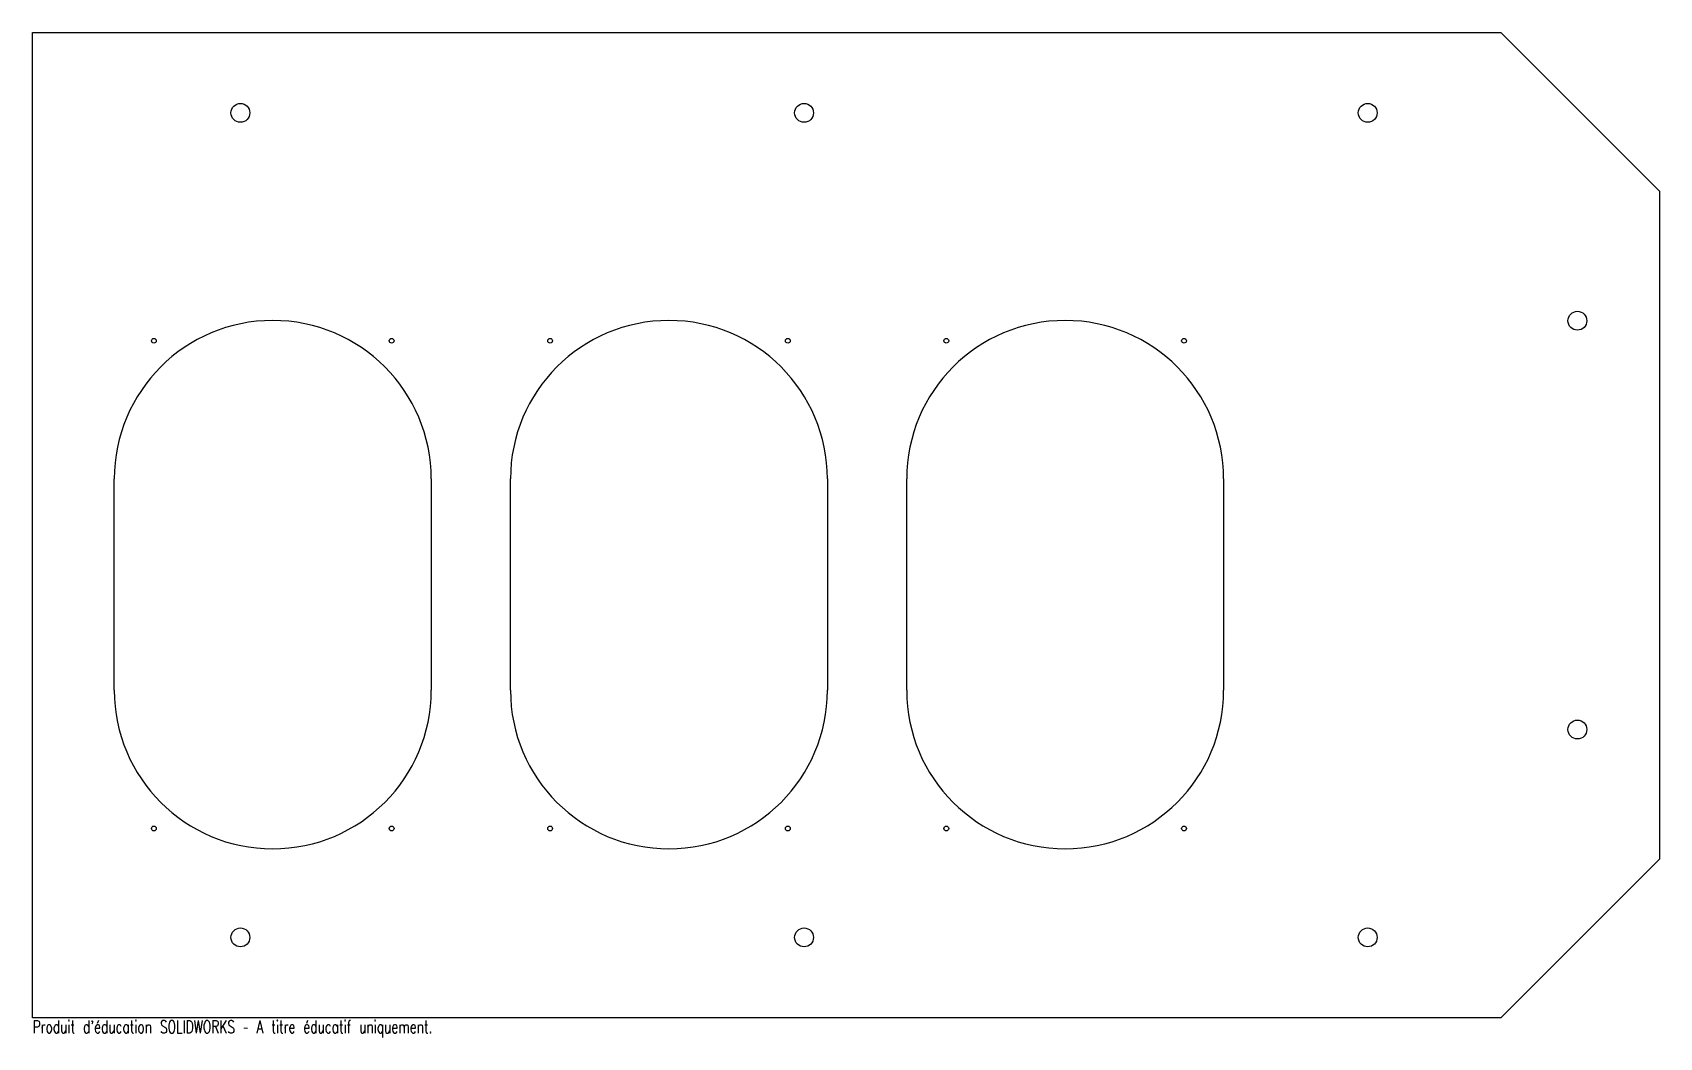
# Model space of a CAD drawing. Header units: millimetres. Extents: x 309 to 925, y -194 to 186.
import ezdxf

# ---------------------------------------------------------------- set-up
doc = ezdxf.new("R2010")
doc.units = ezdxf.units.MM
doc.styles.add('SLDTEXTSTYLE0', font='TXT', dxfattribs={"width": 0.7, "bigfont": 'bigfont'})

msp = doc.modelspace()

# ---------------------------------------------------------------- linework, layer by layer
at = {"color": 7, "linetype": 'Continuous', "lineweight": 25}
for p, q in [((308.65, -186.47), (308.65, 186.47)), ((308.65, 186.47), (864.6, 186.47)), ((864.6, 186.47), (924.6, 126.48)), ((924.6, 126.48), (924.6, -126.48)), ((339.6, -62.52), (339.6, 17.48)), ((459.6, 17.48), (459.6, -62.52)), ((489.6, -62.52), (489.6, 17.48)), ((609.6, 17.48), (609.6, -62.52)), ((639.6, -62.52), (639.6, 17.48)), ((759.6, 17.48), (759.6, -62.52)), ((864.6, -186.47), (924.6, -126.48)), ((864.6, -186.47), (308.65, -186.47))]:
    msp.add_line(p, q, dxfattribs=at)
for centre, radius in [((387.35, 156.07), 3.57), ((600.75, 156.07), 3.57), ((814.15, 156.07), 3.57), ((893.53, 77.38), 3.57), ((354.6, 69.78), 0.9), ((444.6, 69.78), 0.9), ((504.6, 69.78), 0.9), ((594.6, 69.78), 0.9), ((654.6, 69.78), 0.9), ((744.6, 69.78), 0.9), ((893.53, -77.38), 3.57), ((354.6, -114.83), 0.9), ((444.6, -114.83), 0.9), ((504.6, -114.83), 0.9), ((594.6, -114.83), 0.9), ((654.6, -114.83), 0.9), ((744.6, -114.83), 0.9), ((387.35, -156.07), 3.57), ((600.75, -156.07), 3.57), ((814.15, -156.07), 3.57)]:
    msp.add_circle(centre, radius, dxfattribs=at)
for centre, start, end in [((399.6, 17.48), 0, 180), ((549.6, 17.48), 0, 180), ((699.6, 17.48), 0, 180), ((399.6, -62.52), 180, 0), ((549.6, -62.52), 180, 0), ((699.6, -62.52), 180, 0)]:
    msp.add_arc(centre, 60, start, end, dxfattribs=at)

# ---------------------------------------------------------------- texts
at = {"color": 7, "linetype": 'Continuous', "insert": (308.65, -187.49), "char_height": 4.8336, "attachment_point": 1, "style": 'SLDTEXTSTYLE0'}
msp.add_mtext("Produit d'éducation SOLIDWORKS – A titre éducatif uniquement.", dxfattribs=at)

doc.saveas('drawing.dxf')
